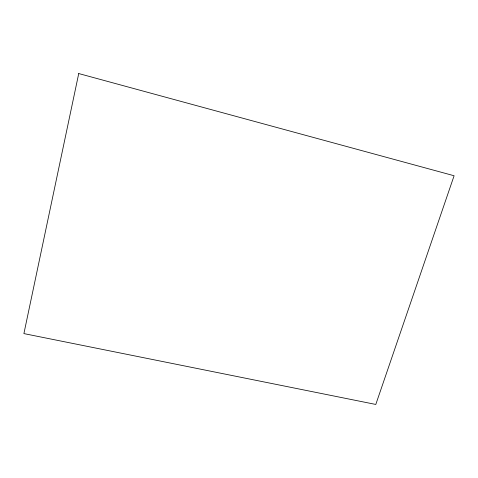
<?xml version="1.0" encoding="UTF-8"?>
<svg xmlns="http://www.w3.org/2000/svg" width="478" height="478" viewBox="0 0 478 478"><rect width="100%" height="100%" fill="white"/><g stroke="black" fill="none" stroke-linecap="round" stroke-linejoin="round"><path stroke-width="0.72" d="M78.733 73.552L23.9 333.596L375.798 404.448L454.1 175.749L78.733 73.552"/></g></svg>
